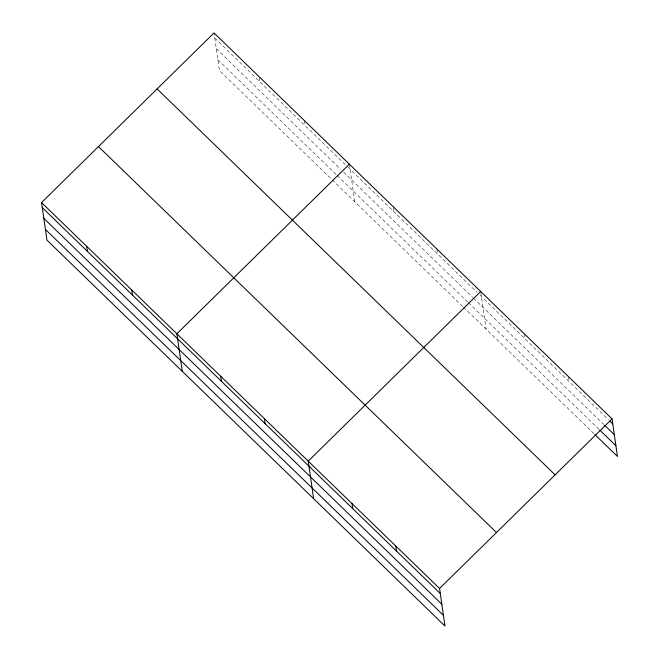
<?xml version="1.0" encoding="UTF-8"?>
<svg xmlns="http://www.w3.org/2000/svg" width="659" height="659" viewBox="0 0 659 659"><rect width="100%" height="100%" fill="white"/><g stroke="black" fill="none" stroke-linecap="round" stroke-linejoin="round"><path stroke-width="0.49" stroke-dasharray="3.29 2.47" d="M214.743 37.991L347.161 166.381M347.894 167.089L477.042 292.316M479.958 295.141L608.389 419.668M216.292 48.725L340.703 169.355M343.619 172.18L472.75 297.39M473.483 298.099L604.097 424.742M217.89 59.788L336.477 174.775M337.21 175.475L467.775 302.077M468.508 302.786L599.122 429.437M462.758 306.443L219.431 70.521L214.018 32.95M463.483 307.152L594.105 433.803M568.256 376.421L568.989 381.462M524.473 333.965L525.207 339.014M480.839 292.522L486.111 329.088M436.909 249.069L437.642 254.11M393.275 207.626L393.86 211.654M349.344 164.165L354.764 201.728M304.236 120.424L304.96 125.465M259.275 77.696L259.852 81.732"/><path stroke-width="0.99" d="M41.542 202.56L439.569 588.479L444.982 626.05L46.962 240.131L41.542 202.56L214.018 32.95L612.038 418.869L617.458 456.44L594.838 434.503M349.344 164.165L176.876 333.775L182.288 371.338M480.691 291.517L308.223 461.127L313.635 498.698M439.569 588.479L612.038 418.869M609.847 421.085L612.771 423.91M604.83 425.45L614.312 434.643M599.855 430.138L615.91 445.706M157.106 88.924L555.125 474.842M98.463 146.586L496.482 532.513M42.275 207.601L440.294 593.52M43.815 218.335L441.843 604.254M45.413 229.398L443.433 615.317M395.787 546.031L396.512 551.072M352.005 503.575L352.73 508.624M264.44 418.679L265.165 423.721M220.658 376.223L221.383 381.264M131.767 290.034L132.492 295.075M86.65 246.301L87.383 251.343"/></g></svg>
